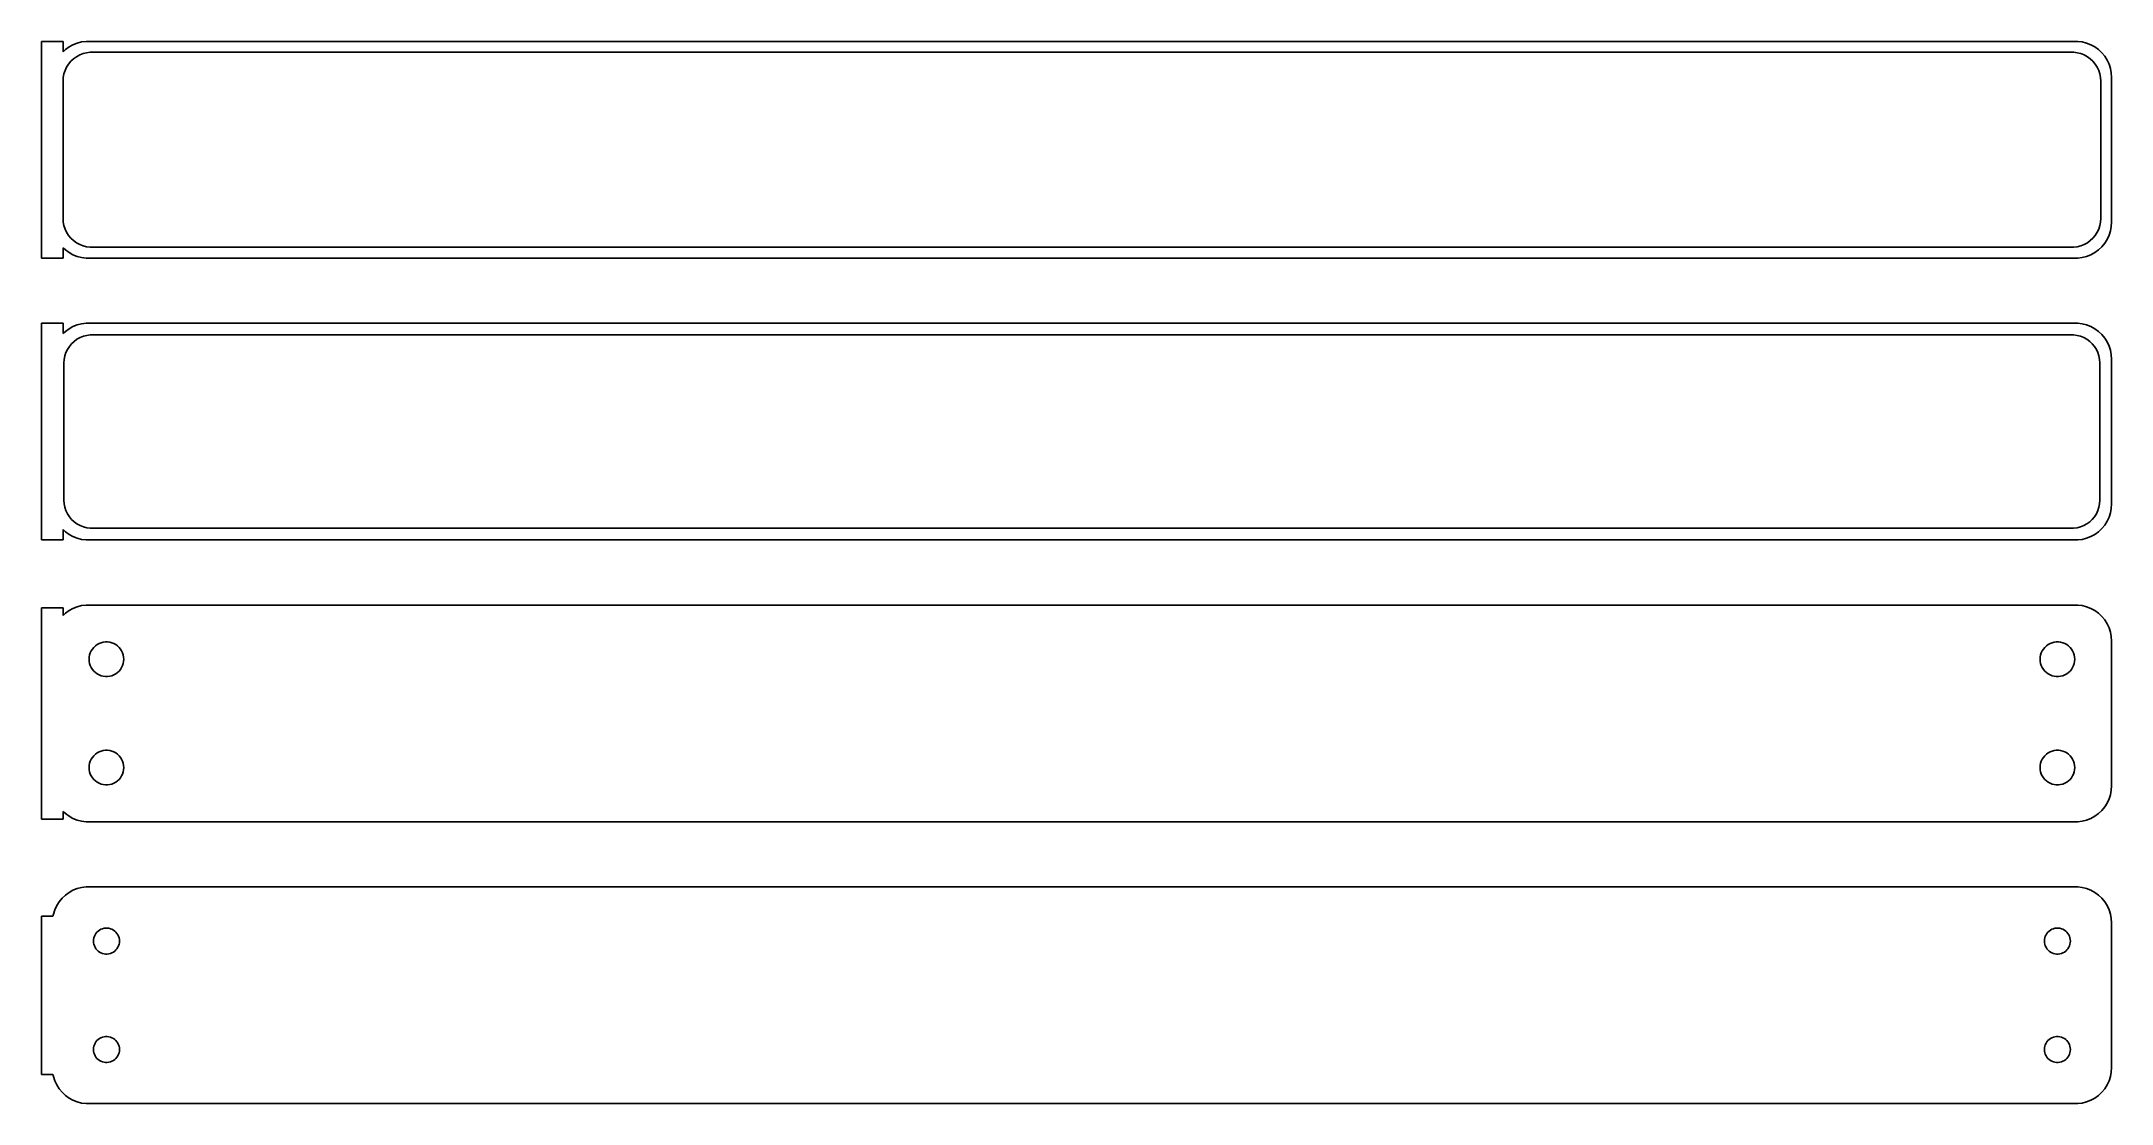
# Model space of a CAD drawing. Header units: metres. Extents: x -144 to 142, y 102 to 249.
import ezdxf

# ---------------------------------------------------------------- set-up
doc = ezdxf.new("R2010")
doc.units = ezdxf.units.M

msp = doc.modelspace()

# ---------------------------------------------------------------- linework, layer by layer
for p, q in [((-141, 248.99), (-144, 248.99)), ((-144, 248.99), (-144, 219.01)), ((-141, 247.559), (-141, 248.99)), ((-140.687, 247.853), (-141, 247.559)), ((-140.179, 248.222), (-140.687, 247.853)), ((-139.629, 248.524), (-140.179, 248.222)), ((-139.916, 246.238), (-139.55, 246.582)), ((-139.045, 248.755), (-139.629, 248.524)), ((-139.55, 246.582), (-139.143, 246.877)), ((-139.143, 246.877), (-138.703, 247.119)), ((-138.437, 248.911), (-139.045, 248.755)), ((-138.703, 247.119), (-138.236, 247.304)), ((-137.814, 248.99), (-138.437, 248.911)), ((-138.236, 247.304), (-137.75, 247.429)), ((137.814, 248.99), (-137.814, 248.99)), ((-137.75, 247.429), (-137.251, 247.492)), ((-137.251, 247.492), (137.251, 247.492)), ((137.251, 247.492), (137.75, 247.429)), ((137.75, 247.429), (138.236, 247.304)), ((138.437, 248.911), (137.814, 248.99)), ((138.236, 247.304), (138.703, 247.119)), ((139.045, 248.755), (138.437, 248.911)), ((138.703, 247.119), (139.143, 246.877)), ((139.629, 248.524), (139.045, 248.755)), ((139.143, 246.877), (139.55, 246.582)), ((139.55, 246.582), (139.916, 246.238)), ((140.179, 248.222), (139.629, 248.524)), ((140.687, 247.853), (140.179, 248.222)), ((141.145, 247.423), (140.687, 247.853)), ((141.545, 246.939), (141.145, 247.423)), ((141.882, 246.409), (141.545, 246.939)), ((142.149, 245.841), (141.882, 246.409)), ((-141, 243.5), (-140.968, 244.001)), ((-140.968, 244.001), (-140.874, 244.495)), ((-140.874, 244.495), (-140.719, 244.972)), ((-140.719, 244.972), (-140.505, 245.427)), ((-140.505, 245.427), (-140.236, 245.851)), ((-140.236, 245.851), (-139.916, 246.238)), ((139.916, 246.238), (140.236, 245.851)), ((140.236, 245.851), (140.505, 245.427)), ((140.505, 245.427), (140.719, 244.972)), ((140.719, 244.972), (140.874, 244.495)), ((140.874, 244.495), (140.968, 244.001)), ((140.968, 244.001), (141, 243.5)), ((142.343, 245.243), (142.149, 245.841)), ((142.461, 244.627), (142.343, 245.243)), ((142.5, 244), (142.461, 244.627)), ((142.5, 224), (142.5, 244)), ((-141, 224.5), (-141, 243.5)), ((141, 243.5), (141, 224.5)), ((-140.968, 223.999), (-141, 224.5)), ((-140.874, 223.505), (-140.968, 223.999)), ((-140.719, 223.028), (-140.874, 223.505)), ((140.874, 223.505), (140.719, 223.028)), ((140.968, 223.999), (140.874, 223.505)), ((141, 224.5), (140.968, 223.999)), ((142.461, 223.373), (142.5, 224)), ((-140.505, 222.573), (-140.719, 223.028)), ((-140.236, 222.149), (-140.505, 222.573)), ((-139.916, 221.762), (-140.236, 222.149)), ((-139.55, 221.418), (-139.916, 221.762)), ((-139.143, 221.123), (-139.55, 221.418)), ((-138.703, 220.881), (-139.143, 221.123)), ((-138.236, 220.696), (-138.703, 220.881)), ((-137.75, 220.571), (-138.236, 220.696)), ((138.236, 220.696), (137.75, 220.571)), ((138.703, 220.881), (138.236, 220.696)), ((139.143, 221.123), (138.703, 220.881)), ((139.55, 221.418), (139.143, 221.123)), ((139.916, 221.762), (139.55, 221.418)), ((140.236, 222.149), (139.916, 221.762)), ((140.505, 222.573), (140.236, 222.149)), ((140.719, 223.028), (140.505, 222.573)), ((141.145, 220.577), (141.545, 221.061)), ((141.545, 221.061), (141.882, 221.591)), ((141.882, 221.591), (142.149, 222.159)), ((142.149, 222.159), (142.343, 222.757)), ((142.343, 222.757), (142.461, 223.373)), ((-144, 219.01), (-141, 219.01)), ((-141, 220.441), (-140.687, 220.147)), ((-141, 219.01), (-141, 220.441)), ((-140.687, 220.147), (-140.179, 219.778)), ((-140.179, 219.778), (-139.629, 219.476)), ((-139.629, 219.476), (-139.045, 219.245)), ((-139.045, 219.245), (-138.437, 219.089)), ((-138.437, 219.089), (-137.814, 219.01)), ((-137.814, 219.01), (137.814, 219.01)), ((-137.251, 220.508), (-137.75, 220.571)), ((137.251, 220.508), (-137.251, 220.508)), ((137.75, 220.571), (137.251, 220.508)), ((137.814, 219.01), (138.437, 219.089)), ((138.437, 219.089), (139.045, 219.245)), ((139.045, 219.245), (139.629, 219.476)), ((139.629, 219.476), (140.179, 219.778)), ((140.179, 219.778), (140.687, 220.147)), ((140.687, 220.147), (141.145, 220.577)), ((-141, 209.99), (-144, 209.99)), ((-144, 209.99), (-144, 180.01)), ((-141, 208.559), (-141, 209.99)), ((-140.179, 209.222), (-140.687, 208.853)), ((-139.629, 209.524), (-140.179, 209.222)), ((-139.045, 209.755), (-139.629, 209.524)), ((-138.437, 209.911), (-139.045, 209.755)), ((-137.814, 209.99), (-138.437, 209.911)), ((137.814, 209.99), (-137.814, 209.99)), ((138.437, 209.911), (137.814, 209.99)), ((139.045, 209.755), (138.437, 209.911)), ((139.629, 209.524), (139.045, 209.755)), ((140.179, 209.222), (139.629, 209.524)), ((140.687, 208.853), (140.179, 209.222)), ((-140.687, 208.853), (-141, 208.559)), ((-140.601, 205.926), (-140.394, 206.366)), ((-140.394, 206.366), (-140.133, 206.776)), ((-140.133, 206.776), (-139.823, 207.151)), ((-139.823, 207.151), (-139.469, 207.484)), ((-139.469, 207.484), (-139.075, 207.77)), ((-139.075, 207.77), (-138.649, 208.004)), ((-138.649, 208.004), (-138.197, 208.183)), ((-138.197, 208.183), (-137.726, 208.304)), ((-137.726, 208.304), (-137.243, 208.365)), ((-137.243, 208.365), (137.243, 208.365)), ((137.243, 208.365), (137.726, 208.304)), ((137.726, 208.304), (138.197, 208.183)), ((138.197, 208.183), (138.649, 208.004)), ((138.649, 208.004), (139.075, 207.77)), ((139.075, 207.77), (139.469, 207.484)), ((139.469, 207.484), (139.823, 207.151)), ((139.823, 207.151), (140.133, 206.776)), ((140.133, 206.776), (140.394, 206.366)), ((140.394, 206.366), (140.601, 205.926)), ((141.145, 208.423), (140.687, 208.853)), ((141.545, 207.939), (141.145, 208.423)), ((141.882, 207.409), (141.545, 207.939)), ((142.149, 206.841), (141.882, 207.409)), ((142.343, 206.243), (142.149, 206.841)), ((-140.873, 204.5), (-140.842, 204.985)), ((-140.873, 185.5), (-140.873, 204.5)), ((-140.842, 204.985), (-140.751, 205.463)), ((-140.751, 205.463), (-140.601, 205.926)), ((140.601, 205.926), (140.751, 205.463)), ((140.751, 205.463), (140.842, 204.985)), ((140.842, 204.985), (140.873, 204.5)), ((140.873, 204.5), (140.873, 185.5)), ((142.461, 205.627), (142.343, 206.243)), ((142.5, 205), (142.461, 205.627)), ((142.5, 185), (142.5, 205)), ((-140.842, 185.015), (-140.873, 185.5)), ((-140.751, 184.537), (-140.842, 185.015)), ((-140.601, 184.074), (-140.751, 184.537)), ((-140.394, 183.634), (-140.601, 184.074)), ((-140.133, 183.224), (-140.394, 183.634)), ((140.394, 183.634), (140.133, 183.224)), ((140.601, 184.074), (140.394, 183.634)), ((140.751, 184.537), (140.601, 184.074)), ((140.842, 185.015), (140.751, 184.537)), ((140.873, 185.5), (140.842, 185.015)), ((142.149, 183.159), (142.343, 183.757)), ((142.343, 183.757), (142.461, 184.373)), ((142.461, 184.373), (142.5, 185)), ((-141, 181.441), (-140.687, 181.147)), ((-141, 180.01), (-141, 181.441)), ((-140.687, 181.147), (-140.179, 180.778)), ((-140.179, 180.778), (-139.629, 180.476)), ((-139.823, 182.849), (-140.133, 183.224)), ((-139.469, 182.516), (-139.823, 182.849)), ((-139.075, 182.23), (-139.469, 182.516)), ((-138.649, 181.996), (-139.075, 182.23)), ((-138.197, 181.817), (-138.649, 181.996)), ((-137.726, 181.696), (-138.197, 181.817)), ((-137.243, 181.635), (-137.726, 181.696)), ((137.243, 181.635), (-137.243, 181.635)), ((137.726, 181.696), (137.243, 181.635)), ((138.197, 181.817), (137.726, 181.696)), ((138.649, 181.996), (138.197, 181.817)), ((139.075, 182.23), (138.649, 181.996)), ((139.469, 182.516), (139.075, 182.23)), ((139.823, 182.849), (139.469, 182.516)), ((139.629, 180.476), (140.179, 180.778)), ((140.133, 183.224), (139.823, 182.849)), ((140.179, 180.778), (140.687, 181.147)), ((140.687, 181.147), (141.145, 181.577)), ((141.145, 181.577), (141.545, 182.061)), ((141.545, 182.061), (141.882, 182.591)), ((141.882, 182.591), (142.149, 183.159)), ((-144, 180.01), (-141, 180.01)), ((-139.629, 180.476), (-139.045, 180.245)), ((-139.045, 180.245), (-138.437, 180.089)), ((-138.437, 180.089), (-137.814, 180.01)), ((-137.814, 180.01), (137.814, 180.01)), ((137.814, 180.01), (138.437, 180.089)), ((138.437, 180.089), (139.045, 180.245)), ((139.045, 180.245), (139.629, 180.476)), ((-141, 170.615), (-144, 170.615)), ((-144, 170.615), (-144, 141.385)), ((-141, 169.559), (-141, 170.615)), ((-140.687, 169.853), (-141, 169.559)), ((-140.179, 170.222), (-140.687, 169.853)), ((-139.629, 170.524), (-140.179, 170.222)), ((-139.045, 170.755), (-139.629, 170.524)), ((-138.437, 170.911), (-139.045, 170.755)), ((-137.814, 170.99), (-138.437, 170.911)), ((137.814, 170.99), (-137.814, 170.99)), ((138.437, 170.911), (137.814, 170.99)), ((139.045, 170.755), (138.437, 170.911)), ((139.629, 170.524), (139.045, 170.755)), ((140.179, 170.222), (139.629, 170.524)), ((140.687, 169.853), (140.179, 170.222)), ((141.145, 169.423), (140.687, 169.853)), ((141.545, 168.939), (141.145, 169.423)), ((141.882, 168.409), (141.545, 168.939)), ((142.149, 167.841), (141.882, 168.409)), ((142.343, 167.243), (142.149, 167.841)), ((142.461, 166.627), (142.343, 167.243)), ((142.5, 166), (142.461, 166.627)), ((-137.4, 163.5), (-137.381, 163.801)), ((-137.381, 163.199), (-137.4, 163.5)), ((-137.381, 163.801), (-137.325, 164.097)), ((-137.325, 164.097), (-137.231, 164.383)), ((-137.231, 164.383), (-137.103, 164.656)), ((-137.103, 164.656), (-136.942, 164.911)), ((-136.942, 164.911), (-136.75, 165.143)), ((-136.75, 165.143), (-136.53, 165.349)), ((-136.53, 165.349), (-136.286, 165.526)), ((-136.286, 165.526), (-136.022, 165.672)), ((-136.022, 165.672), (-135.742, 165.783)), ((-135.742, 165.783), (-135.45, 165.857)), ((-135.45, 165.857), (-135.151, 165.895)), ((-135.151, 165.895), (-134.849, 165.895)), ((-134.849, 165.895), (-134.55, 165.857)), ((-134.55, 165.857), (-134.258, 165.783)), ((-134.258, 165.783), (-133.978, 165.672)), ((-133.978, 165.672), (-133.714, 165.526)), ((-133.714, 165.526), (-133.47, 165.349)), ((-133.47, 165.349), (-133.25, 165.143)), ((-133.25, 165.143), (-133.058, 164.911)), ((-133.058, 164.911), (-132.897, 164.656)), ((-132.897, 164.656), (-132.769, 164.383)), ((-132.769, 164.383), (-132.675, 164.097)), ((-132.675, 164.097), (-132.619, 163.801)), ((-132.619, 163.801), (-132.6, 163.5)), ((-132.6, 163.5), (-132.619, 163.199)), ((132.6, 163.5), (132.619, 163.801)), ((132.619, 163.199), (132.6, 163.5)), ((132.619, 163.801), (132.675, 164.097)), ((132.675, 164.097), (132.769, 164.383)), ((132.769, 164.383), (132.897, 164.656)), ((132.897, 164.656), (133.058, 164.911)), ((133.058, 164.911), (133.25, 165.143)), ((133.25, 165.143), (133.47, 165.349)), ((133.47, 165.349), (133.714, 165.526)), ((133.714, 165.526), (133.978, 165.672)), ((133.978, 165.672), (134.258, 165.783)), ((134.258, 165.783), (134.55, 165.857)), ((134.55, 165.857), (134.849, 165.895)), ((134.849, 165.895), (135.151, 165.895)), ((135.151, 165.895), (135.45, 165.857)), ((135.45, 165.857), (135.742, 165.783)), ((135.742, 165.783), (136.022, 165.672)), ((136.022, 165.672), (136.286, 165.526)), ((136.286, 165.526), (136.53, 165.349)), ((136.53, 165.349), (136.75, 165.143)), ((136.75, 165.143), (136.942, 164.911)), ((136.942, 164.911), (137.103, 164.656)), ((137.103, 164.656), (137.231, 164.383)), ((137.231, 164.383), (137.325, 164.097)), ((137.325, 164.097), (137.381, 163.801)), ((137.381, 163.801), (137.4, 163.5)), ((137.4, 163.5), (137.381, 163.199)), ((142.5, 146), (142.5, 166)), ((-137.325, 162.903), (-137.381, 163.199)), ((-137.231, 162.617), (-137.325, 162.903)), ((-137.103, 162.344), (-137.231, 162.617)), ((-136.942, 162.089), (-137.103, 162.344)), ((-136.75, 161.857), (-136.942, 162.089)), ((-136.53, 161.651), (-136.75, 161.857)), ((-136.286, 161.474), (-136.53, 161.651)), ((-136.022, 161.328), (-136.286, 161.474)), ((-135.742, 161.217), (-136.022, 161.328)), ((-135.45, 161.143), (-135.742, 161.217)), ((-135.151, 161.105), (-135.45, 161.143)), ((-134.849, 161.105), (-135.151, 161.105)), ((-134.55, 161.143), (-134.849, 161.105)), ((-134.258, 161.217), (-134.55, 161.143)), ((-133.978, 161.328), (-134.258, 161.217)), ((-133.714, 161.474), (-133.978, 161.328)), ((-133.47, 161.651), (-133.714, 161.474)), ((-133.25, 161.857), (-133.47, 161.651)), ((-133.058, 162.089), (-133.25, 161.857)), ((-132.897, 162.344), (-133.058, 162.089)), ((-132.769, 162.617), (-132.897, 162.344)), ((-132.675, 162.903), (-132.769, 162.617)), ((-132.619, 163.199), (-132.675, 162.903)), ((132.675, 162.903), (132.619, 163.199)), ((132.769, 162.617), (132.675, 162.903)), ((132.897, 162.344), (132.769, 162.617)), ((133.058, 162.089), (132.897, 162.344)), ((133.25, 161.857), (133.058, 162.089)), ((133.47, 161.651), (133.25, 161.857)), ((133.714, 161.474), (133.47, 161.651)), ((133.978, 161.328), (133.714, 161.474)), ((134.258, 161.217), (133.978, 161.328)), ((134.55, 161.143), (134.258, 161.217)), ((134.849, 161.105), (134.55, 161.143)), ((135.151, 161.105), (134.849, 161.105)), ((135.45, 161.143), (135.151, 161.105)), ((135.742, 161.217), (135.45, 161.143)), ((136.022, 161.328), (135.742, 161.217)), ((136.286, 161.474), (136.022, 161.328)), ((136.53, 161.651), (136.286, 161.474)), ((136.75, 161.857), (136.53, 161.651)), ((136.942, 162.089), (136.75, 161.857)), ((137.103, 162.344), (136.942, 162.089)), ((137.231, 162.617), (137.103, 162.344)), ((137.325, 162.903), (137.231, 162.617)), ((137.381, 163.199), (137.325, 162.903)), ((-137.381, 148.801), (-137.325, 149.097)), ((-137.325, 149.097), (-137.231, 149.383)), ((-137.231, 149.383), (-137.103, 149.656)), ((-137.103, 149.656), (-136.942, 149.911)), ((-136.942, 149.911), (-136.75, 150.143)), ((-136.75, 150.143), (-136.53, 150.349)), ((-136.53, 150.349), (-136.286, 150.526)), ((-136.286, 150.526), (-136.022, 150.672)), ((-136.022, 150.672), (-135.742, 150.783)), ((-135.742, 150.783), (-135.45, 150.857)), ((-135.45, 150.857), (-135.151, 150.895)), ((-135.151, 150.895), (-134.849, 150.895)), ((-134.849, 150.895), (-134.55, 150.857)), ((-134.55, 150.857), (-134.258, 150.783)), ((-134.258, 150.783), (-133.978, 150.672)), ((-133.978, 150.672), (-133.714, 150.526)), ((-133.714, 150.526), (-133.47, 150.349)), ((-133.47, 150.349), (-133.25, 150.143)), ((-133.25, 150.143), (-133.058, 149.911)), ((-133.058, 149.911), (-132.897, 149.656)), ((-132.897, 149.656), (-132.769, 149.383)), ((-132.769, 149.383), (-132.675, 149.097)), ((-132.675, 149.097), (-132.619, 148.801)), ((132.619, 148.801), (132.675, 149.097)), ((132.675, 149.097), (132.769, 149.383)), ((132.769, 149.383), (132.897, 149.656)), ((132.897, 149.656), (133.058, 149.911)), ((133.058, 149.911), (133.25, 150.143)), ((133.25, 150.143), (133.47, 150.349)), ((133.47, 150.349), (133.714, 150.526)), ((133.714, 150.526), (133.978, 150.672)), ((133.978, 150.672), (134.258, 150.783)), ((134.258, 150.783), (134.55, 150.857)), ((134.55, 150.857), (134.849, 150.895)), ((134.849, 150.895), (135.151, 150.895)), ((135.151, 150.895), (135.45, 150.857)), ((135.45, 150.857), (135.742, 150.783)), ((135.742, 150.783), (136.022, 150.672)), ((136.022, 150.672), (136.286, 150.526)), ((136.286, 150.526), (136.53, 150.349)), ((136.53, 150.349), (136.75, 150.143)), ((136.75, 150.143), (136.942, 149.911)), ((136.942, 149.911), (137.103, 149.656)), ((137.103, 149.656), (137.231, 149.383)), ((137.231, 149.383), (137.325, 149.097)), ((137.325, 149.097), (137.381, 148.801)), ((-137.4, 148.5), (-137.381, 148.801)), ((-137.381, 148.199), (-137.4, 148.5)), ((-137.325, 147.903), (-137.381, 148.199)), ((-137.231, 147.617), (-137.325, 147.903)), ((-137.103, 147.344), (-137.231, 147.617)), ((-136.942, 147.089), (-137.103, 147.344)), ((-136.75, 146.857), (-136.942, 147.089)), ((-136.53, 146.651), (-136.75, 146.857)), ((-136.286, 146.474), (-136.53, 146.651)), ((-136.022, 146.328), (-136.286, 146.474)), ((-135.742, 146.217), (-136.022, 146.328)), ((-135.45, 146.143), (-135.742, 146.217)), ((-135.151, 146.105), (-135.45, 146.143)), ((-134.55, 146.143), (-134.849, 146.105)), ((-134.258, 146.217), (-134.55, 146.143)), ((-133.978, 146.328), (-134.258, 146.217)), ((-133.714, 146.474), (-133.978, 146.328)), ((-133.47, 146.651), (-133.714, 146.474)), ((-133.25, 146.857), (-133.47, 146.651)), ((-133.058, 147.089), (-133.25, 146.857)), ((-132.897, 147.344), (-133.058, 147.089)), ((-132.769, 147.617), (-132.897, 147.344)), ((-132.675, 147.903), (-132.769, 147.617)), ((-132.619, 148.199), (-132.675, 147.903)), ((-132.619, 148.801), (-132.6, 148.5)), ((-132.6, 148.5), (-132.619, 148.199)), ((132.6, 148.5), (132.619, 148.801)), ((132.619, 148.199), (132.6, 148.5)), ((132.675, 147.903), (132.619, 148.199)), ((132.769, 147.617), (132.675, 147.903)), ((132.897, 147.344), (132.769, 147.617)), ((133.058, 147.089), (132.897, 147.344)), ((133.25, 146.857), (133.058, 147.089)), ((133.47, 146.651), (133.25, 146.857)), ((133.714, 146.474), (133.47, 146.651)), ((133.978, 146.328), (133.714, 146.474)), ((134.258, 146.217), (133.978, 146.328)), ((134.55, 146.143), (134.258, 146.217)), ((134.849, 146.105), (134.55, 146.143)), ((135.45, 146.143), (135.151, 146.105)), ((135.742, 146.217), (135.45, 146.143)), ((136.022, 146.328), (135.742, 146.217)), ((136.286, 146.474), (136.022, 146.328)), ((136.53, 146.651), (136.286, 146.474)), ((136.75, 146.857), (136.53, 146.651)), ((136.942, 147.089), (136.75, 146.857)), ((137.103, 147.344), (136.942, 147.089)), ((137.231, 147.617), (137.103, 147.344)), ((137.325, 147.903), (137.231, 147.617)), ((137.381, 148.199), (137.325, 147.903)), ((137.381, 148.801), (137.4, 148.5)), ((137.4, 148.5), (137.381, 148.199)), ((-134.849, 146.105), (-135.151, 146.105)), ((135.151, 146.105), (134.849, 146.105)), ((141.545, 143.061), (141.882, 143.591)), ((141.882, 143.591), (142.149, 144.159)), ((142.149, 144.159), (142.343, 144.757)), ((142.343, 144.757), (142.461, 145.373)), ((142.461, 145.373), (142.5, 146)), ((-144, 141.385), (-141, 141.385)), ((-141, 141.385), (-141, 142.441)), ((-141, 142.441), (-140.687, 142.147)), ((-140.687, 142.147), (-140.179, 141.778)), ((-140.179, 141.778), (-139.629, 141.476)), ((-139.629, 141.476), (-139.045, 141.245)), ((-139.045, 141.245), (-138.437, 141.089)), ((-138.437, 141.089), (-137.814, 141.01)), ((-137.814, 141.01), (137.814, 141.01)), ((137.814, 141.01), (138.437, 141.089)), ((138.437, 141.089), (139.045, 141.245)), ((139.045, 141.245), (139.629, 141.476)), ((139.629, 141.476), (140.179, 141.778)), ((140.179, 141.778), (140.687, 142.147)), ((140.687, 142.147), (141.145, 142.577)), ((141.145, 142.577), (141.545, 143.061)), ((-138.437, 131.911), (-139.045, 131.755)), ((-137.814, 131.99), (-138.437, 131.911)), ((137.814, 131.99), (-137.814, 131.99)), ((138.437, 131.911), (137.814, 131.99)), ((139.045, 131.755), (138.437, 131.911)), ((-141.882, 129.409), (-142.149, 128.841)), ((-141.545, 129.939), (-141.882, 129.409)), ((-141.145, 130.423), (-141.545, 129.939)), ((-140.687, 130.853), (-141.145, 130.423)), ((-140.179, 131.222), (-140.687, 130.853)), ((-139.629, 131.524), (-140.179, 131.222)), ((-139.045, 131.755), (-139.629, 131.524)), ((139.629, 131.524), (139.045, 131.755)), ((140.179, 131.222), (139.629, 131.524)), ((140.687, 130.853), (140.179, 131.222)), ((141.145, 130.423), (140.687, 130.853)), ((141.545, 129.939), (141.145, 130.423)), ((141.882, 129.409), (141.545, 129.939)), ((142.149, 128.841), (141.882, 129.409)), ((-142.4, 127.944), (-144, 127.944)), ((-144, 127.944), (-144, 106.056)), ((-142.343, 128.243), (-142.4, 127.944)), ((-142.149, 128.841), (-142.343, 128.243)), ((-135.964, 126.02), (-135.766, 126.129)), ((-135.766, 126.129), (-135.556, 126.212)), ((-135.556, 126.212), (-135.337, 126.268)), ((-135.337, 126.268), (-135.113, 126.296)), ((-135.113, 126.296), (-134.887, 126.296)), ((-134.887, 126.296), (-134.663, 126.268)), ((-134.663, 126.268), (-134.444, 126.212)), ((-134.444, 126.212), (-134.234, 126.129)), ((-134.234, 126.129), (-134.036, 126.02)), ((134.036, 126.02), (134.234, 126.129)), ((134.234, 126.129), (134.444, 126.212)), ((134.444, 126.212), (134.663, 126.268)), ((134.663, 126.268), (134.887, 126.296)), ((134.887, 126.296), (135.113, 126.296)), ((135.113, 126.296), (135.337, 126.268)), ((135.337, 126.268), (135.556, 126.212)), ((135.556, 126.212), (135.766, 126.129)), ((135.766, 126.129), (135.964, 126.02)), ((142.343, 128.243), (142.149, 128.841)), ((142.461, 127.627), (142.343, 128.243)), ((142.5, 127), (142.461, 127.627)), ((142.5, 107), (142.5, 127)), ((-136.8, 124.5), (-136.786, 124.726)), ((-136.786, 124.274), (-136.8, 124.5)), ((-136.786, 124.726), (-136.743, 124.948)), ((-136.743, 124.052), (-136.786, 124.274)), ((-136.743, 124.948), (-136.674, 125.163)), ((-136.674, 123.837), (-136.743, 124.052)), ((-136.674, 125.163), (-136.577, 125.367)), ((-136.577, 123.633), (-136.674, 123.837)), ((-136.577, 125.367), (-136.456, 125.558)), ((-136.456, 123.442), (-136.577, 123.633)), ((-136.456, 125.558), (-136.312, 125.732)), ((-136.312, 123.268), (-136.456, 123.442)), ((-136.312, 125.732), (-136.147, 125.887)), ((-136.147, 123.113), (-136.312, 123.268)), ((-136.147, 125.887), (-135.964, 126.02)), ((-134.036, 126.02), (-133.853, 125.887)), ((-133.853, 125.887), (-133.688, 125.732)), ((-133.688, 123.268), (-133.853, 123.113)), ((-133.688, 125.732), (-133.544, 125.558)), ((-133.544, 123.442), (-133.688, 123.268)), ((-133.544, 125.558), (-133.423, 125.367)), ((-133.423, 123.633), (-133.544, 123.442)), ((-133.423, 125.367), (-133.326, 125.163)), ((-133.326, 123.837), (-133.423, 123.633)), ((-133.326, 125.163), (-133.257, 124.948)), ((-133.257, 124.052), (-133.326, 123.837)), ((-133.257, 124.948), (-133.214, 124.726)), ((-133.214, 124.274), (-133.257, 124.052)), ((-133.214, 124.726), (-133.2, 124.5)), ((-133.2, 124.5), (-133.214, 124.274)), ((133.2, 124.5), (133.214, 124.726)), ((133.214, 124.274), (133.2, 124.5)), ((133.214, 124.726), (133.257, 124.948)), ((133.257, 124.052), (133.214, 124.274)), ((133.257, 124.948), (133.326, 125.163)), ((133.326, 123.837), (133.257, 124.052)), ((133.326, 125.163), (133.423, 125.367)), ((133.423, 123.633), (133.326, 123.837)), ((133.423, 125.367), (133.544, 125.558)), ((133.544, 123.442), (133.423, 123.633)), ((133.544, 125.558), (133.688, 125.732)), ((133.688, 123.268), (133.544, 123.442)), ((133.688, 125.732), (133.853, 125.887)), ((133.853, 123.113), (133.688, 123.268)), ((133.853, 125.887), (134.036, 126.02)), ((135.964, 126.02), (136.147, 125.887)), ((136.147, 125.887), (136.312, 125.732)), ((136.312, 123.268), (136.147, 123.113)), ((136.312, 125.732), (136.456, 125.558)), ((136.456, 123.442), (136.312, 123.268)), ((136.456, 125.558), (136.577, 125.367)), ((136.577, 123.633), (136.456, 123.442)), ((136.577, 125.367), (136.674, 125.163)), ((136.674, 123.837), (136.577, 123.633)), ((136.674, 125.163), (136.743, 124.948)), ((136.743, 124.052), (136.674, 123.837)), ((136.743, 124.948), (136.786, 124.726)), ((136.786, 124.274), (136.743, 124.052)), ((136.786, 124.726), (136.8, 124.5)), ((136.8, 124.5), (136.786, 124.274)), ((-135.964, 122.98), (-136.147, 123.113)), ((-135.766, 122.871), (-135.964, 122.98)), ((-135.556, 122.788), (-135.766, 122.871)), ((-135.337, 122.732), (-135.556, 122.788)), ((-135.113, 122.704), (-135.337, 122.732)), ((-134.887, 122.704), (-135.113, 122.704)), ((-134.663, 122.732), (-134.887, 122.704)), ((-134.444, 122.788), (-134.663, 122.732)), ((-134.234, 122.871), (-134.444, 122.788)), ((-134.036, 122.98), (-134.234, 122.871)), ((-133.853, 123.113), (-134.036, 122.98)), ((134.036, 122.98), (133.853, 123.113)), ((134.234, 122.871), (134.036, 122.98)), ((134.444, 122.788), (134.234, 122.871)), ((134.663, 122.732), (134.444, 122.788)), ((134.887, 122.704), (134.663, 122.732)), ((135.113, 122.704), (134.887, 122.704)), ((135.337, 122.732), (135.113, 122.704)), ((135.556, 122.788), (135.337, 122.732)), ((135.766, 122.871), (135.556, 122.788)), ((135.964, 122.98), (135.766, 122.871)), ((136.147, 123.113), (135.964, 122.98)), ((-136.8, 109.5), (-136.786, 109.726)), ((-136.786, 109.274), (-136.8, 109.5)), ((-136.786, 109.726), (-136.743, 109.948)), ((-136.743, 109.052), (-136.786, 109.274)), ((-136.743, 109.948), (-136.674, 110.163)), ((-136.674, 108.837), (-136.743, 109.052)), ((-136.674, 110.163), (-136.577, 110.367)), ((-136.577, 110.367), (-136.456, 110.558)), ((-136.456, 110.558), (-136.312, 110.732)), ((-136.312, 110.732), (-136.147, 110.887)), ((-136.147, 110.887), (-135.964, 111.02)), ((-135.964, 111.02), (-135.766, 111.129)), ((-135.766, 111.129), (-135.556, 111.212)), ((-135.556, 111.212), (-135.337, 111.268)), ((-135.337, 111.268), (-135.113, 111.296)), ((-135.113, 111.296), (-134.887, 111.296)), ((-134.887, 111.296), (-134.663, 111.268)), ((-134.663, 111.268), (-134.444, 111.212)), ((-134.444, 111.212), (-134.234, 111.129)), ((-134.234, 111.129), (-134.036, 111.02)), ((-134.036, 111.02), (-133.853, 110.887)), ((-133.853, 110.887), (-133.688, 110.732)), ((-133.688, 110.732), (-133.544, 110.558)), ((-133.544, 110.558), (-133.423, 110.367)), ((-133.423, 110.367), (-133.326, 110.163)), ((-133.326, 110.163), (-133.257, 109.948)), ((-133.257, 109.052), (-133.326, 108.837)), ((-133.257, 109.948), (-133.214, 109.726)), ((-133.214, 109.274), (-133.257, 109.052)), ((-133.214, 109.726), (-133.2, 109.5)), ((-133.2, 109.5), (-133.214, 109.274)), ((133.2, 109.5), (133.214, 109.726)), ((133.214, 109.274), (133.2, 109.5)), ((133.214, 109.726), (133.257, 109.948)), ((133.257, 109.052), (133.214, 109.274)), ((133.257, 109.948), (133.326, 110.163)), ((133.326, 108.837), (133.257, 109.052)), ((133.326, 110.163), (133.423, 110.367)), ((133.423, 110.367), (133.544, 110.558)), ((133.544, 110.558), (133.688, 110.732)), ((133.688, 110.732), (133.853, 110.887)), ((133.853, 110.887), (134.036, 111.02)), ((134.036, 111.02), (134.234, 111.129)), ((134.234, 111.129), (134.444, 111.212)), ((134.444, 111.212), (134.663, 111.268)), ((134.663, 111.268), (134.887, 111.296)), ((134.887, 111.296), (135.113, 111.296)), ((135.113, 111.296), (135.337, 111.268)), ((135.337, 111.268), (135.556, 111.212)), ((135.556, 111.212), (135.766, 111.129)), ((135.766, 111.129), (135.964, 111.02)), ((135.964, 111.02), (136.147, 110.887)), ((136.147, 110.887), (136.312, 110.732)), ((136.312, 110.732), (136.456, 110.558)), ((136.456, 110.558), (136.577, 110.367)), ((136.577, 110.367), (136.674, 110.163)), ((136.674, 110.163), (136.743, 109.948)), ((136.743, 109.052), (136.674, 108.837)), ((136.743, 109.948), (136.786, 109.726)), ((136.786, 109.274), (136.743, 109.052)), ((136.786, 109.726), (136.8, 109.5)), ((136.8, 109.5), (136.786, 109.274)), ((-144, 106.056), (-142.4, 106.056)), ((-142.4, 106.056), (-142.343, 105.757)), ((-136.577, 108.633), (-136.674, 108.837)), ((-136.456, 108.442), (-136.577, 108.633)), ((-136.312, 108.268), (-136.456, 108.442)), ((-136.147, 108.113), (-136.312, 108.268)), ((-135.964, 107.98), (-136.147, 108.113)), ((-135.766, 107.871), (-135.964, 107.98)), ((-135.556, 107.788), (-135.766, 107.871)), ((-135.337, 107.732), (-135.556, 107.788)), ((-135.113, 107.704), (-135.337, 107.732)), ((-134.887, 107.704), (-135.113, 107.704)), ((-134.663, 107.732), (-134.887, 107.704)), ((-134.444, 107.788), (-134.663, 107.732)), ((-134.234, 107.871), (-134.444, 107.788)), ((-134.036, 107.98), (-134.234, 107.871)), ((-133.853, 108.113), (-134.036, 107.98)), ((-133.688, 108.268), (-133.853, 108.113)), ((-133.544, 108.442), (-133.688, 108.268)), ((-133.423, 108.633), (-133.544, 108.442)), ((-133.326, 108.837), (-133.423, 108.633)), ((133.423, 108.633), (133.326, 108.837)), ((133.544, 108.442), (133.423, 108.633)), ((133.688, 108.268), (133.544, 108.442)), ((133.853, 108.113), (133.688, 108.268)), ((134.036, 107.98), (133.853, 108.113)), ((134.234, 107.871), (134.036, 107.98)), ((134.444, 107.788), (134.234, 107.871)), ((134.663, 107.732), (134.444, 107.788)), ((134.887, 107.704), (134.663, 107.732)), ((135.113, 107.704), (134.887, 107.704)), ((135.337, 107.732), (135.113, 107.704)), ((135.556, 107.788), (135.337, 107.732)), ((135.766, 107.871), (135.556, 107.788)), ((135.964, 107.98), (135.766, 107.871)), ((136.147, 108.113), (135.964, 107.98)), ((136.312, 108.268), (136.147, 108.113)), ((136.456, 108.442), (136.312, 108.268)), ((136.577, 108.633), (136.456, 108.442)), ((136.674, 108.837), (136.577, 108.633)), ((142.343, 105.757), (142.461, 106.373)), ((142.461, 106.373), (142.5, 107)), ((-142.343, 105.757), (-142.149, 105.159)), ((-142.149, 105.159), (-141.882, 104.591)), ((-141.882, 104.591), (-141.545, 104.061)), ((-141.545, 104.061), (-141.145, 103.577)), ((-141.145, 103.577), (-140.687, 103.147)), ((-140.687, 103.147), (-140.179, 102.778)), ((140.179, 102.778), (140.687, 103.147)), ((140.687, 103.147), (141.145, 103.577)), ((141.145, 103.577), (141.545, 104.061)), ((141.545, 104.061), (141.882, 104.591)), ((141.882, 104.591), (142.149, 105.159)), ((142.149, 105.159), (142.343, 105.757)), ((-140.179, 102.778), (-139.629, 102.476)), ((-139.629, 102.476), (-139.045, 102.245)), ((-139.045, 102.245), (-138.437, 102.089)), ((-138.437, 102.089), (-137.814, 102.01)), ((-137.814, 102.01), (137.814, 102.01)), ((137.814, 102.01), (138.437, 102.089)), ((138.437, 102.089), (139.045, 102.245)), ((139.045, 102.245), (139.629, 102.476)), ((139.629, 102.476), (140.179, 102.778))]:
    msp.add_line(p, q)

doc.saveas('drawing.dxf')
